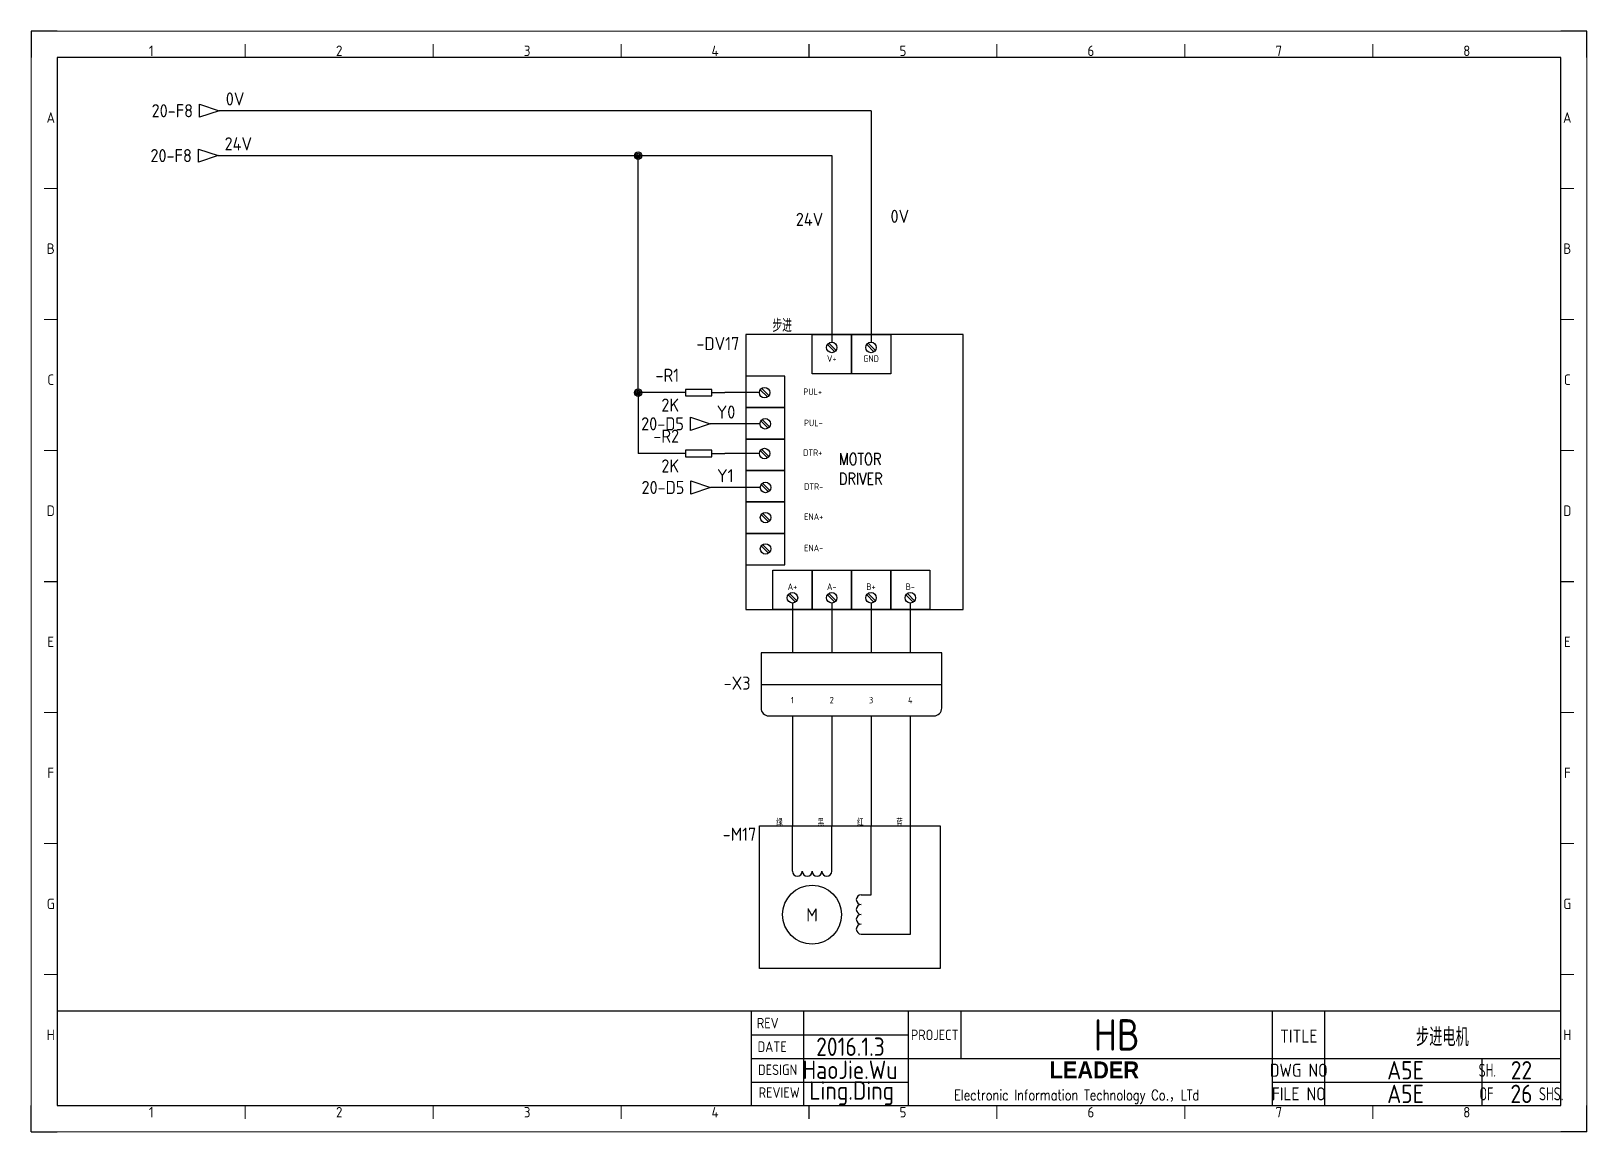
# Model space of a CAD drawing. Header units: millimetres. Extents: x -1699 to 15529, y -2130 to 61.
# Drawn here: x 12332 to 12926, y -2121 to -1701 of the extents above; entities that cross this region are included whole.
import ezdxf
from ezdxf.enums import TextEntityAlignment as Align

# ---------------------------------------------------------------- set-up
doc = ezdxf.new("R2010")
doc.units = ezdxf.units.MM
doc.header["$LTSCALE"] = 10
for name, color, linetype in [('AE_BOR', 1, 'Continuous'), ('DESC', 1, 'Continuous'), ('MISC', 2, 'Continuous'), ('SYMS', 7, 'Continuous'), ('TAGS', 51, 'Continuous'), ('TERMS', 123, 'Continuous'), ('WIRECOPY', 84, 'Continuous'), ('WIREREF_DEST', 61, 'Continuous'), ('XREF', 7, 'Continuous'), ('YEL_14_THHN', 7, 'Continuous'), ('图框_标题栏属性', 1, 'Continuous'), ('图框_标题栏文字', 6, 'Continuous')]:
    doc.layers.add(name, color=color, linetype=linetype)
doc.layers.add('步进2', color=7, linetype='Continuous', lineweight=25)
doc.styles.add('ACGBTS', font='ISOCP.SHX')
doc.styles.get("Standard").update_dxf_attribs({"font": 'simplex.shx', "width": 0.8, "height": 1.625, "bigfont": 'spec_bar.shx'})
doc.styles.add('WD_IEC', font='ISOCP2.shx', dxfattribs={"height": 4, "bigfont": 'gbcbig.shx'})
doc.styles.add('工程字', font='gbenor.shx', dxfattribs={"bigfont": 'gbcbig.shx'})

# ---------------------------------------------------------------- blocks, each defined once
blk = doc.blocks.new('Border')
for p, q in [((584, 410), (10, 410)), ((10, 410), (10, 10)), ((584, 10), (584, 410)), ((10, 10), (584, 10))]:
    blk.add_line(p, q)
at = {"layer": 'AE_BOR', "color": 1, "lineweight": 30}
for p, q in [((10, 420), (0, 420)), ((0, 420), (0, 410)), ((594, 420), (584, 420)), ((594, 410), (594, 420)), ((297, 410), (297, 415)), ((5, 210), (10, 210)), ((584, 210), (589, 210)), ((0, 0), (0, 10)), ((297, 5), (297, 10)), ((594, 0), (594, 10)), ((0, 0), (10, 0)), ((594, 0), (584, 0))]:
    blk.add_line(p, q, dxfattribs=at)
at = {"layer": 'AE_BOR', "color": 1, "lineweight": 15}
for p, q in [((0, 420), (594, 420)), ((0, 0), (0, 420)), ((594, 420), (594, 0)), ((81.75, 410), (81.75, 415)), ((153.5, 410), (153.5, 415)), ((225.25, 410), (225.25, 415)), ((368.75, 410), (368.75, 415)), ((440.5, 410), (440.5, 415)), ((512.25, 410), (512.25, 415)), ((10, 360), (5, 360)), ((589, 360), (584, 360)), ((10, 310), (5, 310)), ((589, 310), (584, 310)), ((10, 260), (5, 260)), ((589, 260), (584, 260)), ((10, 160), (5, 160)), ((589, 160), (584, 160)), ((10, 110), (5, 110)), ((589, 110), (584, 110)), ((10, 60), (5, 60)), ((589, 60), (584, 60)), ((81.75, 5), (81.75, 10)), ((153.5, 5), (153.5, 10)), ((225.25, 5), (225.25, 10)), ((368.75, 5), (368.75, 10)), ((440.5, 5), (440.5, 10)), ((512.25, 5), (512.25, 10)), ((594, 0), (0, 0))]:
    blk.add_line(p, q, dxfattribs=at)
at = {"layer": 'AE_BOR', "color": 1, "lineweight": 15, "style": 'ACGBTS'}
for s, p in [('1', (45.875, 412.5)), ('2', (117.625, 412.5)), ('3', (189.375, 412.5)), ('4', (261.125, 412.5)), ('5', (332.875, 412.5)), ('6', (404.625, 412.5)), ('7', (476.375, 412.5)), ('8', (548.125, 412.5)), ('A', (7.5, 387)), ('A', (586.5, 387)), ('B', (7.5, 337)), ('B', (586.5, 337)), ('C', (7.5, 287)), ('C', (586.5, 287)), ('D', (7.5, 237)), ('D', (586.5, 237)), ('E', (7.5, 187)), ('E', (586.5, 187)), ('F', (7.5, 137)), ('F', (586.5, 137)), ('G', (7.5, 87)), ('G', (586.5, 87)), ('H', (7.5, 37)), ('H', (586.5, 37)), ('1', (45.875, 7.5)), ('2', (117.625, 7.5)), ('3', (189.375, 7.5)), ('4', (261.125, 7.5)), ('5', (332.875, 7.5)), ('6', (404.625, 7.5)), ('7', (476.375, 7.5)), ('8', (548.125, 7.5))]:
    blk.add_text(s, height=4, dxfattribs=at).set_placement(p, align=Align.MIDDLE)
blk = doc.blocks.new('TITLE3')
for p, q in [((-309, 0), (-309, 36)), ((-289, 0), (-289, 36)), ((-249, 0), (-249, 36)), ((-249, 0), (-249, 36)), ((-249, 0), (-249, 36)), ((-229, 36), (-229, 27)), ((-110, 0), (-110, 36)), ((-90, 0), (-90, 36)), ((-309, 27), (-249, 27)), ((-229, 27), (-229, 18)), ((-309, 18), (-248.01, 18)), ((-249, 18), (0, 18)), ((-30, 0), (-30, 18)), ((-309, 9), (-249, 9)), ((-110, 9), (0, 9)), ((-289, 4.18), (-289, 4.18)), ((-289, 4.18), (-289, 4.18))]:
    blk.add_line(p, q)
blk.add_lwpolyline([(-309, 36), (-574, 36), (-574, 0), (-309, 0)], close=True)
blk.add_lwpolyline([(-309, 0), (0, 0), (0, 36), (-309, 36)])
at = {"insert": (-248.01, 16.87), "char_height": 5, "attachment_point": 1}
blk.add_mtext_dynamic_manual_height_columns('\\pi52.854;{\\fArial Black|b0|i0|c0|p34;\\H1.3x;LEADER\\Fsimplex,spec_bar|c134;\\H1.0769x; }\\P\\pi16.37;{\\H0.8x;Electronic Information Technology Co.\\fSimSun|b0|i0|c134|p2;，\\Fsimplex,spec_bar|c134;LTd}', width=138.0147, gutter_width=8.12, heights=[69.93], dxfattribs=at)
at = {"layer": '图框_标题栏属性', "style": '工程字'}
for tag, height, p in [('版本', 7, (-271.17, 31.5)), ('项目', 12, (-169.5, 27)), ('名称', 7, (-45.16, 26.53)), ('日期', 7, (-271.17, 22.5)), ('制图', 7, (-271.33, 13.69)), ('文件', 7, (-59.26, 13.5)), ('页数', 7, (-16.34, 13.5)), ('审核', 7, (-270.7, 4.72)), ('图号', 7, (-59.26, 4.5)), ('总数', 7, (-16.34, 4.5))]:
    blk.add_attdef(tag, text='', height=height, dxfattribs=at).set_placement(p, align=Align.MIDDLE)
at = {"layer": '图框_标题栏文字', "style": '工程字'}
for s, height, p in [('REV', 4, (-302.75, 31.5)), ('DATE', 4, (-301.08, 22.5)), ('PROJECT', 4, (-239, 27)), ('TITLE', 5, (-100, 26.53)), ('DESIGN', 4, (-299, 13.69)), ('DWG NO', 5, (-100, 13.5)), ('REVIEW', 4, (-298.37, 5.01)), ('FILE NO', 5, (-100, 4.5))]:
    blk.add_text(s, height=height, dxfattribs=at).set_placement(p, align=Align.MIDDLE_CENTER)
at = {"layer": '图框_标题栏文字', "style": '工程字', "width": 0.8}
for s, p in [('SH.            ', (-15, 13.5)), ('OF        SHS.', (-15, 4.5))]:
    blk.add_text(s, height=5, dxfattribs=at).set_placement(p, align=Align.MIDDLE_CENTER)
blk = doc.blocks.new('BUJINDRIVE')
for p, q in [((-1.65, -0.88), (1.12, -3.65)), ((-1.12, -0.35), (1.65, -3.12)), ((13.35, -0.88), (16.12, -3.65)), ((13.88, -0.35), (16.65, -3.12)), ((-26.77, -17.57), (-23.99, -20.35)), ((-27.3, -18.1), (-24.52, -20.88)), ((-26.53, -29.48), (-23.75, -32.25)), ((-27.06, -30.01), (-24.28, -32.79)), ((-27.3, -41.33), (-24.52, -44.11)), ((-26.77, -40.8), (-23.99, -43.58)), ((-26.93, -54.28), (-24.15, -57.06)), ((-26.4, -53.75), (-23.62, -56.53)), ((-26.4, -65.25), (-23.62, -68.03)), ((-26.93, -65.78), (-24.15, -68.56)), ((-26.4, -77.21), (-23.62, -79.99)), ((-17.85, -84.95), (-17.85, -72.95)), ((-26.93, -77.74), (-24.15, -80.52)), ((-32.85, -84.95), (-17.85, -84.95)), ((-16.65, -96.39), (-13.88, -99.17)), ((-16.12, -95.86), (-13.35, -98.64)), ((-1.65, -96.39), (1.12, -99.17)), ((-1.12, -95.86), (1.65, -98.64)), ((13.35, -96.39), (16.12, -99.17)), ((13.88, -95.86), (16.65, -98.64)), ((28.35, -96.39), (31.12, -99.17)), ((28.88, -95.86), (31.65, -98.64))]:
    blk.add_line(p, q)
for points in [[(-32.85, 2.89), (-32.85, -101.95), (50.24, -101.95), (50.24, 2.89)], [(-7.5, 2.89), (7.5, 2.89), (7.5, -12.11), (-7.5, -12.11)], [(7.5, 2.89), (22.5, 2.89), (22.5, -12.11), (7.5, -12.11)], [(-32.85, -24.95), (-17.85, -24.95), (-17.85, -12.95), (-32.85, -12.95)], [(-32.85, -36.95), (-17.85, -36.95), (-17.85, -24.95), (-32.85, -24.95)], [(-32.85, -48.95), (-17.85, -48.95), (-17.85, -36.95), (-32.85, -36.95)], [(-32.85, -60.95), (-17.85, -60.95), (-17.85, -48.95), (-32.85, -48.95)], [(-32.85, -72.95), (-17.85, -72.95), (-17.85, -60.95), (-32.85, -60.95)], [(-32.85, -84.95), (-17.85, -84.95), (-17.85, -72.95), (-32.85, -72.95)], [(-22.5, -86.95), (-7.5, -86.95), (-7.5, -101.95), (-22.5, -101.95)], [(-7.5, -86.95), (7.5, -86.95), (7.5, -101.95), (-7.5, -101.95)], [(7.5, -86.95), (22.5, -86.95), (22.5, -101.95), (7.5, -101.95)], [(22.5, -86.95), (37.5, -86.95), (37.5, -101.95), (22.5, -101.95)]]:
    blk.add_lwpolyline(points, close=True)
for centre in [(0, -2), (15, -2), (-25.64, -19.23), (-25.41, -31.13), (-25.64, -42.46), (-25.28, -55.41), (-25.28, -66.91), (-25.28, -78.87), (-15, -97.52), (0, -97.52), (15, -97.52), (30, -97.52)]:
    blk.add_circle(centre, 2)
at = {"insert": (2.75, -42.34), "char_height": 4.5, "attachment_point": 1}
blk.add_mtext_dynamic_manual_height_columns('MOTOR DRIVER', width=19.7866, gutter_width=8.12, heights=[0], dxfattribs=at)
at = {"style": 'WD_IEC'}
for tag, p in [('TAG1', (-35.29, -3.01)), ('INST', (-68.13, -6.3)), ('LOC', (-68.13, -11.55)), ('RATING1', (-68.13, -23.55)), ('XREF', (-68.13, -29.55)), ('DESC1', (-68.13, -35.33)), ('DESC2', (-68.13, -40.58)), ('DESC3', (-68.13, -45.83))]:
    blk.add_attdef(tag, text='', height=3.75, dxfattribs=at).set_placement(p, align=Align.RIGHT)
at = {"style": 'WD_IEC', "flags": 1}
for tag, p, height in [('X2TERM01', (0, 0), 0.32), ('X2TERM02', (15, 0), 0.32), ('MFG', (-92.47, -11.55), 2.25), ('CAT', (-92.47, -15.3), 2.25), ('X4TERM03', (-27.64, -19.23), 0.32), ('X4TERM04', (-27.41, -31.13), 0.32), ('ASSYCODE', (-95.09, -42.3), 1.5), ('FAMILY', (-95.09, -44.55), 1.5), ('CATDESC', (-95.09, -46.8), 1.5), ('X4TERM05', (-27.64, -42.46), 0.32), ('X4TERM06', (-27.28, -55.41), 0.32), ('X4TERM11', (-27.28, -66.91), 0.32), ('X4TERM12', (-27.28, -78.87), 0.32), ('X8TERM07', (-15, -99.52), 0.32), ('X8TERM08', (0, -99.52), 0.32), ('X8TERM09', (15, -99.52), 0.32), ('X8TERM10', (30, -99.52), 0.32)]:
    blk.add_attdef(tag, p, '', height=height, dxfattribs=at)
at = {"style": 'WD_IEC', "width": 0.8}
for tag, p in [('TERM01', (0, -5)), ('TERM02', (15, -5)), ('TERM03', (-12.12, -17.64)), ('TERM04', (-11.88, -29.55)), ('TERM05', (-12.12, -40.87)), ('TERM06', (-11.75, -53.82)), ('TERM11', (-11.75, -65.32)), ('TERM12', (-11.75, -77.28))]:
    blk.add_attdef(tag, text='', height=4, dxfattribs=at).set_placement(p, align=Align.TOP_CENTER)
for tag, p in [('TERM07', (-15, -94.52)), ('TERM08', (0, -94.52)), ('TERM09', (15, -94.52)), ('TERM10', (30, -94.52))]:
    blk.add_attdef(tag, text='', height=4, dxfattribs=at).set_placement(p, align=Align.CENTER)
blk = doc.blocks.new('BUJINDIANJI')
for p, q in [((12.61, -13.54), (12.61, 0)), ((27.61, -13.54), (27.61, 0)), ((42.61, -26.26), (42.61, 0)), ((57.61, -41.26), (57.61, 0)), ((12.61, -17.29), (12.61, -13.54)), ((27.61, -17.29), (27.61, -13.54)), ((38.86, -26.26), (42.61, -26.26)), ((38.86, -41.26), (57.61, -41.26))]:
    blk.add_line(p, q)
blk.add_lwpolyline([(0, 0), (69.05, 0), (69.05, -54.36), (0, -54.36)], close=True)
blk.add_circle((20.11, -33.84), 11.25)
for centre, start, end in [((14.48, -17.29), 180, 0), ((18.23, -17.29), 180, 0), ((21.98, -17.29), 180, 0), ((25.73, -17.29), 180, 0), ((38.86, -28.13), 90, 270), ((38.86, -31.88), 90, 270), ((38.86, -35.63), 90, 270), ((38.86, -39.38), 90, 270)]:
    blk.add_arc(centre, 1.88, start, end)
at = {"style": 'WD_IEC', "width": 0.8}
for tag, p in [('TERM01', (7.66, 0)), ('TERM02', (23.48, 0)), ('TERM03', (38.48, 0)), ('TERM04', (53.48, 0))]:
    blk.add_attdef(tag, text='', height=10, dxfattribs=at).set_placement(p, align=Align.CENTER)
at = {"style": 'WD_IEC', "flags": 1}
for tag, p, height in [('X2TERM01', (12.61, 0), 0.16), ('X2TERM02', (27.61, 0), 0.16), ('X2TERM03', (42.61, 0), 0.16), ('X2TERM04', (57.61, 0), 0.16), ('MFG', (-47.03, -3.12), 3), ('CAT', (-47.03, -8.12), 3), ('ASSYCODE', (-58.34, -24.12), 2), ('FAMILY', (-58.34, -27.12), 2), ('CATDESC', (-58.34, -30.12), 2)]:
    blk.add_attdef(tag, p, '', height=height, dxfattribs=at)
at = {"style": 'WD_IEC'}
for tag, p in [('INST', (-17.83, -5.62)), ('TAG1', (-1.2, -5.67)), ('LOC', (-17.83, -11.62)), ('RATING1', (-17.83, -25.72)), ('DESC1', (-17.83, -40.33)), ('DESC2', (-17.83, -46.33)), ('DESC3', (-17.83, -52.33))]:
    blk.add_attdef(tag, text='', height=5, dxfattribs=at).set_placement(p, align=Align.RIGHT)
at = {"lineweight": 15, "style": 'WD_IEC'}
blk.add_attdef('XREF', text='', height=5, dxfattribs=at).set_placement((-17.83, -34.33), align=Align.RIGHT)
at = {"style": 'WD_IEC'}
blk.add_attdef('M', text='', height=5, dxfattribs=at).set_placement((20.08, -36.45), align=Align.CENTER)
at = {"style": 'WD_IEC', "width": 0.9}
blk.add_attdef('WDTAGALT', text='', height=5, dxfattribs=at).set_placement((-17.83, -58.33), align=Align.RIGHT)
blk = doc.blocks.new('VCN1_1PJ_2A587')
at = {"layer": 'SYMS'}
for p, q in [((-12, 12), (-12, -9)), ((57, 12), (-12, 12)), ((57, -9), (57, 12)), ((-12, 0), (57, 0)), ((-9, -12), (54, -12))]:
    blk.add_line(p, q, dxfattribs=at)
for centre, start, end in [((-9, -9), 180, 270), ((54, -9), 270, 0)]:
    blk.add_arc(centre, 3, start, end, dxfattribs=at)
at = {"layer": 'SYMS', "linetype": 'Continuous', "style": 'WD_IEC', "width": 0.9, "flags": 8}
for tag, p in [('TERMDESC01J', (-2, 16)), ('TERMDESC02J', (13, 16)), ('TERMDESC03J', (28, 16)), ('TERMDESC04J', (43, 16))]:
    blk.add_attdef(tag, p, '', height=4, rotation=90, dxfattribs=at)
at = {"layer": 'SYMS', "style": 'WD_IEC'}
for tag, p in [('DESC1', (-16, 35.5)), ('DESC2', (-16, 28)), ('DESC3', (-16, 20.5)), ('INST', (-16, 13)), ('LOC', (-16, 5.5)), ('TAG1', (-16, -2)), ('XREF', (-16, -9.5))]:
    blk.add_attdef(tag, text='', height=5, dxfattribs=at).set_placement(p, align=Align.RIGHT)
at = {"layer": 'SYMS', "linetype": 'Continuous', "style": 'WD_IEC', "width": 0.9, "flags": 8}
for tag, p in [('X2WIRE01J', (2, 16)), ('X2WIRE02J', (17, 16)), ('X2WIRE03J', (32, 16)), ('X2WIRE04J', (47, 16))]:
    blk.add_attdef(tag, text='', height=4, rotation=90, dxfattribs=at).set_placement(p, align=Align.TOP_LEFT)
at = {"layer": 'SYMS', "style": 'WD_IEC', "flags": 1}
for tag, p in [('X2TERM01J', (0, 12)), ('X2TERM02J', (15, 12)), ('X2TERM03J', (30, 12)), ('X2TERM04J', (45, 12)), ('X8TERM01P', (0, -12)), ('X8TERM02P', (15, -12)), ('X8TERM03P', (30, -12)), ('X8TERM04P', (45, -12))]:
    blk.add_attdef(tag, p, '', height=0.02, dxfattribs=at)
at = {"layer": 'SYMS', "color": 7, "style": 'WD_IEC'}
for tag, p in [('X2_TINY_DOT_DONT_REMOVE_01J', (0, 12)), ('X2_TINY_DOT_DONT_REMOVE_02J', (15, 12)), ('X2_TINY_DOT_DONT_REMOVE_03J', (30, 12)), ('X2_TINY_DOT_DONT_REMOVE_04J', (45, 12)), ('X8_TINY_DOT_DONT_REMOVE_01P', (0, -12)), ('X8_TINY_DOT_DONT_REMOVE_02P', (15, -12)), ('X8_TINY_DOT_DONT_REMOVE_03P', (30, -12)), ('X8_TINY_DOT_DONT_REMOVE_04P', (45, -12))]:
    blk.add_attdef(tag, p, '', height=0.0002, dxfattribs=at)
at = {"layer": 'SYMS', "linetype": 'Continuous', "style": 'WD_IEC', "width": 0.9}
for tag, flags, p in [('TERM01J', 9, (0, 6)), ('TERM02J', 9, (15, 6)), ('TERM03J', 9, (30, 6)), ('TERM04J', 9, (45, 6)), ('TERM01P', 8, (0, -6)), ('TERM02P', 8, (15, -6)), ('TERM03P', 8, (30, -6)), ('TERM04P', 8, (45, -6))]:
    blk.add_attdef(tag, text='', height=4, dxfattribs=dict(at, flags=flags)).set_placement(p, align=Align.MIDDLE_CENTER)
at = {"layer": 'SYMS', "style": 'WD_IEC', "width": 0.9}
for tag, p, flags in [('X1LINK', (61, 0), 1), ('ACE_FLAG', (-2.74, -6.39), 9), ('WDBLKNAM', (-2.59, -3.41), 9), ('GENDER', (-2.3, -9.45), 9), ('FAMILY', (6.31, -7.47), 9)]:
    blk.add_attdef(tag, p, '', height=1, dxfattribs=dict(at, flags=flags))
at = {"layer": 'SYMS', "linetype": 'Continuous', "style": 'WD_IEC', "width": 0.9, "flags": 9}
for tag, p in [('ASSYCODE', (5.96, -9.77)), ('MFG', (6.46, -12.65)), ('CAT', (6.4, -15.35)), ('CATDESC', (6.4, -18.04))]:
    blk.add_attdef(tag, p, '', height=2, dxfattribs=at)
at = {"layer": 'SYMS', "linetype": 'Continuous', "style": 'WD_IEC', "width": 0.9, "flags": 8}
for tag, p in [('TERMDESC01P', (-2, -16)), ('TERMDESC02P', (13, -16)), ('TERMDESC03P', (28, -16)), ('TERMDESC04P', (43, -16))]:
    blk.add_attdef(tag, text='', height=4, rotation=90, dxfattribs=at).set_placement(p, align=Align.RIGHT)
for tag, p in [('X8WIRE01P', (2, -16)), ('X8WIRE02P', (17, -16)), ('X8WIRE03P', (32, -16)), ('X8WIRE04P', (47, -16))]:
    blk.add_attdef(tag, text='', height=4, rotation=90, dxfattribs=at).set_placement(p, align=Align.TOP_RIGHT)
blk = doc.blocks.new('WD_WCV')
at = {"linetype": 'Continuous', "style": 'WD_IEC', "width": 0.8}
blk.add_attdef('WIRECOPY', text='', height=2.5, dxfattribs=at).set_placement((-1.6, 0), align=Align.MIDDLE_RIGHT)
blk = doc.blocks.new('HRE1B')
for p, q in [((-5, 0), (-10, 0)), ((5, 0), (10, 0))]:
    blk.add_line(p, q)
blk.add_lwpolyline([(-5, -1.25), (5, -1.25), (5, 1.25), (-5, 1.25)], close=True)
at = {"style": 'WD_IEC'}
for tag, p in [('INST', (-7.5, 11.12)), ('TAG1', (-7.5, 4.12)), ('LOC', (-7.5, 7.62)), ('DESC1', (-7.5, -7.25)), ('DESC3', (-7.5, -14.25)), ('DESC2', (-7.5, -10.75))]:
    blk.add_attdef(tag, text='', height=2.5, dxfattribs=at).set_placement(p, align=Align.RIGHT)
for tag, p, height, flags in [('MFG', (7.42, 12.12), 1.5, 9), ('CAT', (7.42, 9.62), 1.5, 9), ('X4TERM01', (-10, 0), 0.32, 1), ('TERM01', (-10, 1), 2, 8), ('X1TERM02', (10, 0), 0.32, 1), ('ASSYCODE', (6, -2.75), 1, 1), ('FAMILY', (6, -4.25), 1, 1), ('CATDESC', (6, -5.75), 1, 1)]:
    blk.add_attdef(tag, p, '', height=height, dxfattribs=dict(at, flags=flags))
blk.add_attdef('RATING1', (-2.58, 4.12), '', height=2.5, dxfattribs=at)
at = {"style": 'WD_IEC', "flags": 8}
blk.add_attdef('TERM02', text='', height=2, dxfattribs=at).set_placement((10, 1), align=Align.RIGHT)
blk = doc.blocks.new('HA1D3')
blk.add_lwpolyline([(0, 0), (-3.75, -1.25), (-3.75, 1.25)], close=True)
at = {"style": 'WD_IEC'}
for tag, p, height, flags in [('WIRENO', (1.25, 1), 2.5, 8), ('X1TERM01', (0, 0), 0.32, 1)]:
    blk.add_attdef(tag, p, '', height=height, dxfattribs=dict(at, flags=flags))
blk.add_attdef('XREF', text='', height=2.5, dxfattribs=at).set_placement((-5, 0), align=Align.MIDDLE_RIGHT)
at = {"style": 'WD_IEC', "flags": 1}
blk.add_attdef('SIGCODE', text='', height=1, dxfattribs=at).set_placement((-2.5, 1.8), align=Align.RIGHT)
at = {"style": 'WD_IEC'}
blk.add_attdef('DESC1', text='', height=2.5, dxfattribs=at).set_placement((1.25, -1), align=Align.TOP_LEFT)
blk = doc.blocks.new('WDDOT')
for radius in [0.72, 0.449, 0.223]:
    blk.add_circle((0, 0), radius)

msp = doc.modelspace()

# ---------------------------------------------------------------- linework, layer by layer
at = {"layer": 'YEL_14_THHN'}
for p, q in [((12652.98, -1731.77), (12404.09, -1731.77)), ((12652.98, -1731.77), (12652.95, -1820.1)), ((12403.64, -1748.89), (12637.95, -1748.89)), ((12564.04, -1839.33), (12564.04, -1748.89)), ((12637.95, -1748.89), (12637.95, -1820.1)), ((12564.04, -1839.33), (12564.04, -1862.56)), ((12577.17, -1839.33), (12564.04, -1839.33)), ((12610.31, -1839.33), (12597.17, -1839.33)), ((12610.55, -1851.23), (12591.52, -1851.23)), ((12577.17, -1862.56), (12564.04, -1862.56)), ((12610.31, -1862.56), (12597.17, -1862.56)), ((12610.68, -1875.51), (12591.67, -1875.51))]:
    msp.add_line(p, q, dxfattribs=at)
at = {"layer": '步进2'}
for p, q in [((12622.95, -1919.62), (12622.95, -1938.67)), ((12637.95, -1919.62), (12637.95, -1938.67)), ((12652.95, -1919.62), (12652.95, -1938.67)), ((12667.95, -1919.62), (12667.95, -1938.67)), ((12622.95, -1962.67), (12622.95, -2004.66)), ((12637.95, -1962.67), (12637.95, -2004.66)), ((12652.95, -1962.67), (12652.95, -2004.66)), ((12667.95, -1962.67), (12667.95, -2004.66))]:
    msp.add_line(p, q, dxfattribs=at)

# ---------------------------------------------------------------- block references
ref = msp.add_blockref('TITLE3', (12916.27, -2111.39))
ref.add_attrib('总数', '26', dxfattribs={"layer": '图框_标题栏属性', "height": 7, "style": '工程字'}).set_placement((12901.27, -2106.89), align=Align.MIDDLE)
ref.add_attrib('页数', '22', dxfattribs={"layer": '图框_标题栏属性', "height": 7, "style": '工程字'}).set_placement((12901.27, -2097.89), align=Align.MIDDLE)
ref.add_attrib('文件', 'A5E', dxfattribs={"layer": '图框_标题栏属性', "height": 7, "style": '工程字'}).set_placement((12857.01, -2097.89), align=Align.MIDDLE)
ref.add_attrib('图号', 'A5E', dxfattribs={"layer": '图框_标题栏属性', "height": 7, "style": '工程字'}).set_placement((12857.01, -2106.89), align=Align.MIDDLE)
ref.add_attrib('名称', '步进电机', dxfattribs={"layer": '图框_标题栏属性', "height": 7, "style": '工程字'}).set_placement((12871.1, -2084.86), align=Align.MIDDLE)
ref.add_attrib('项目', 'HB', dxfattribs={"layer": '图框_标题栏属性', "height": 12, "style": '工程字'}).set_placement((12746.77, -2084.39), align=Align.MIDDLE)
ref.add_attrib('审核', 'Ling.Ding', dxfattribs={"layer": '图框_标题栏属性', "height": 7, "style": '工程字'}).set_placement((12645.56, -2106.67), align=Align.MIDDLE)
ref.add_attrib('制图', 'HaoJie.Wu', dxfattribs={"layer": '图框_标题栏属性', "height": 7, "style": '工程字'}).set_placement((12644.94, -2097.7), align=Align.MIDDLE)
ref.add_attrib('日期', '2016.1.3', dxfattribs={"layer": '图框_标题栏属性', "height": 7, "style": '工程字'}).set_placement((12645.1, -2088.89), align=Align.MIDDLE)
at = {"layer": 'AE_BOR'}
msp.add_blockref('Border', (12332.27, -2121.39), dxfattribs=at)
at = {"layer": 'SYMS'}
ref = msp.add_blockref('HA1D3', (12404.09, -1731.77), dxfattribs=dict(at, xscale=2, yscale=2, zscale=2))
ref.add_attrib('XREF', '20-F8', dxfattribs={"layer": 'XREF', "height": 5, "style": 'WD_IEC'}).set_placement((12394.09, -1731.77), align=Align.MIDDLE_RIGHT)
ref.add_attrib('WIRENO', '0V', (12406.59, -1729.77), dxfattribs={"layer": 'WIREREF_DEST', "height": 5, "style": 'WD_IEC', "flags": 8})
ref = msp.add_blockref('HA1D3', (12403.64, -1748.89), dxfattribs=dict(at, xscale=2, yscale=2, zscale=2))
ref.add_attrib('XREF', '20-F8', dxfattribs={"layer": 'XREF', "height": 5, "style": 'WD_IEC'}).set_placement((12393.64, -1748.89), align=Align.MIDDLE_RIGHT)
ref.add_attrib('WIRENO', '24V', (12406.14, -1746.89), dxfattribs={"layer": 'WIREREF_DEST', "height": 5, "style": 'WD_IEC', "flags": 8})
at = {"layer": 'SYMS', "xscale": 2, "yscale": 2, "zscale": 2}
for p in [(12564.04, -1748.89), (12564.04, -1839.33)]:
    msp.add_blockref('WDDOT', p, dxfattribs=at)
at = {"layer": 'SYMS'}
ref = msp.add_blockref('HRE1B', (12587.17, -1839.33), dxfattribs=at)
ref.add_attrib('DESC1', '2K', dxfattribs={"layer": 'DESC', "height": 5, "style": 'WD_IEC'}).set_placement((12579.67, -1846.58), align=Align.RIGHT)
ref.add_attrib('TAG1', '-R1', dxfattribs={"layer": 'TAGS', "height": 5, "style": 'WD_IEC'}).set_placement((12579.67, -1835.2), align=Align.RIGHT)
ref = msp.add_blockref('HA1D3', (12591.52, -1851.23), dxfattribs=dict(at, xscale=2, yscale=2, zscale=2))
ref.add_attrib('XREF', '20-D5', dxfattribs={"layer": 'XREF', "height": 5, "style": 'WD_IEC'}).set_placement((12581.52, -1851.23), align=Align.MIDDLE_RIGHT)
ref.add_attrib('WIRENO', 'Y0', (12594.02, -1849.23), dxfattribs={"layer": 'WIREREF_DEST', "height": 5, "style": 'WD_IEC', "flags": 8})
ref = msp.add_blockref('HRE1B', (12587.17, -1862.56), dxfattribs=at)
ref.add_attrib('DESC1', '2K', dxfattribs={"layer": 'DESC', "height": 5, "style": 'WD_IEC'}).set_placement((12579.67, -1869.81), align=Align.RIGHT)
ref.add_attrib('TAG1', '-R2', dxfattribs={"layer": 'TAGS', "height": 5, "style": 'WD_IEC'}).set_placement((12579.67, -1858.43), align=Align.RIGHT)
ref = msp.add_blockref('HA1D3', (12591.67, -1875.51), dxfattribs=dict(at, xscale=2, yscale=2, zscale=2))
ref.add_attrib('XREF', '20-D5', dxfattribs={"layer": 'XREF', "height": 5, "style": 'WD_IEC'}).set_placement((12581.67, -1875.51), align=Align.MIDDLE_RIGHT)
ref.add_attrib('WIRENO', 'Y1', (12594.17, -1873.51), dxfattribs={"layer": 'WIREREF_DEST', "height": 5, "style": 'WD_IEC', "flags": 8})
at = {"layer": '步进2'}
ref = msp.add_blockref('WD_WCV', (12652.96, -1773.22), dxfattribs=dict(at, xscale=2, yscale=2, zscale=2))
ref.add_attrib('WIRECOPY', '0V', dxfattribs={"layer": 'WIRECOPY', "linetype": 'Continuous', "height": 5, "style": 'WD_IEC'}).set_placement((12667.51, -1772.05), align=Align.MIDDLE_RIGHT)
ref = msp.add_blockref('WD_WCV', (12637.92, -1773.22), dxfattribs=dict(at, xscale=2, yscale=2, zscale=2))
ref.add_attrib('WIRECOPY', '24V', dxfattribs={"layer": 'WIRECOPY', "linetype": 'Continuous', "height": 5, "style": 'WD_IEC'}).set_placement((12634.72, -1773.22), align=Align.MIDDLE_RIGHT)
ref = msp.add_blockref('BUJINDRIVE', (12637.95, -1820.1), dxfattribs=at)
ref.add_attrib('DESC1', '步进', dxfattribs={"layer": 'DESC', "height": 5, "style": 'WD_IEC'}).set_placement((12622.77, -1816.21), align=Align.RIGHT)
ref.add_attrib('TAG1', '-DV17', dxfattribs={"layer": 'TAGS', "height": 5, "style": 'WD_IEC'}).set_placement((12602.66, -1823.11), align=Align.RIGHT)
ref.add_attrib('TERM01', 'V+', dxfattribs={"layer": 'TERMS', "height": 2.5, "style": 'WD_IEC'}).set_placement((12637.95, -1825.1), align=Align.TOP_CENTER)
ref.add_attrib('TERM02', 'GND', dxfattribs={"layer": 'TERMS', "height": 2.5, "style": 'WD_IEC'}).set_placement((12652.95, -1825.1), align=Align.TOP_CENTER)
ref.add_attrib('TERM03', 'PUL+', dxfattribs={"layer": 'TERMS', "height": 2.5, "style": 'WD_IEC'}).set_placement((12630.69, -1837.74), align=Align.TOP_CENTER)
ref.add_attrib('TERM04', 'PUL-', dxfattribs={"layer": 'TERMS', "height": 2.5, "style": 'WD_IEC'}).set_placement((12630.93, -1849.65), align=Align.TOP_CENTER)
ref.add_attrib('TERM05', 'DTR+', dxfattribs={"layer": 'TERMS', "height": 2.5, "style": 'WD_IEC'}).set_placement((12630.69, -1860.97), align=Align.TOP_CENTER)
ref.add_attrib('TERM06', 'DTR-', dxfattribs={"layer": 'TERMS', "height": 2.5, "style": 'WD_IEC'}).set_placement((12631.06, -1873.92), align=Align.TOP_CENTER)
ref.add_attrib('TERM07', 'A+', dxfattribs={"layer": 'TERMS', "height": 2.5, "style": 'WD_IEC'}).set_placement((12622.95, -1914.62), align=Align.CENTER)
ref.add_attrib('TERM08', 'A-', dxfattribs={"layer": 'TERMS', "height": 2.5, "style": 'WD_IEC'}).set_placement((12637.95, -1914.62), align=Align.CENTER)
ref.add_attrib('TERM09', 'B+', dxfattribs={"layer": 'TERMS', "height": 2.5, "style": 'WD_IEC'}).set_placement((12652.95, -1914.62), align=Align.CENTER)
ref.add_attrib('TERM10', 'B-', dxfattribs={"layer": 'TERMS', "height": 2.5, "style": 'WD_IEC'}).set_placement((12667.95, -1914.62), align=Align.CENTER)
ref.add_attrib('TERM11', 'ENA+', dxfattribs={"layer": 'TERMS', "height": 2.5, "style": 'WD_IEC'}).set_placement((12631.06, -1885.42), align=Align.TOP_CENTER)
ref.add_attrib('TERM12', 'ENA-', dxfattribs={"layer": 'TERMS', "height": 2.5, "style": 'WD_IEC'}).set_placement((12631.06, -1897.38), align=Align.TOP_CENTER)
ref = msp.add_blockref('VCN1_1PJ_2A587', (12622.95, -1950.67), dxfattribs=at)
ref.add_attrib('TAG1', '-X3', dxfattribs={"layer": 'TAGS', "height": 5, "style": 'WD_IEC'}).set_placement((12606.95, -1952.67), align=Align.RIGHT)
ref.add_attrib('X8_TINY_DOT_DONT_REMOVE_01P', '.', (12622.95, -1962.67), dxfattribs={"layer": 'MISC', "color": 7, "height": 0.0002, "style": 'WD_IEC'})
ref.add_attrib('X2_TINY_DOT_DONT_REMOVE_01J', '.', (12622.95, -1938.67), dxfattribs={"layer": 'MISC', "color": 7, "height": 0.0002, "style": 'WD_IEC'})
ref.add_attrib('TERM01P', '1', dxfattribs={"layer": 'TERMS', "linetype": 'Continuous', "height": 2.5, "style": 'WD_IEC', "flags": 8}).set_placement((12622.95, -1956.67), align=Align.MIDDLE_CENTER)
ref.add_attrib('X8_TINY_DOT_DONT_REMOVE_02P', '.', (12637.95, -1962.67), dxfattribs={"layer": 'MISC', "color": 7, "height": 0.0002, "style": 'WD_IEC'})
ref.add_attrib('X2_TINY_DOT_DONT_REMOVE_02J', '.', (12637.95, -1938.67), dxfattribs={"layer": 'MISC', "color": 7, "height": 0.0002, "style": 'WD_IEC'})
ref.add_attrib('TERM02P', '2', dxfattribs={"layer": 'TERMS', "linetype": 'Continuous', "height": 2.5, "style": 'WD_IEC', "flags": 8}).set_placement((12637.95, -1956.67), align=Align.MIDDLE_CENTER)
ref.add_attrib('X8_TINY_DOT_DONT_REMOVE_03P', '.', (12652.95, -1962.67), dxfattribs={"layer": 'MISC', "color": 7, "height": 0.0002, "style": 'WD_IEC'})
ref.add_attrib('X2_TINY_DOT_DONT_REMOVE_03J', '.', (12652.95, -1938.67), dxfattribs={"layer": 'MISC', "color": 7, "height": 0.0002, "style": 'WD_IEC'})
ref.add_attrib('TERM03P', '3', dxfattribs={"layer": 'TERMS', "linetype": 'Continuous', "height": 2.5, "style": 'WD_IEC', "flags": 8}).set_placement((12652.95, -1956.67), align=Align.MIDDLE_CENTER)
ref.add_attrib('X8_TINY_DOT_DONT_REMOVE_04P', '.', (12667.95, -1962.67), dxfattribs={"layer": 'MISC', "color": 7, "height": 0.0002, "style": 'WD_IEC'})
ref.add_attrib('X2_TINY_DOT_DONT_REMOVE_04J', '.', (12667.95, -1938.67), dxfattribs={"layer": 'MISC', "color": 7, "height": 0.0002, "style": 'WD_IEC'})
ref.add_attrib('TERM04P', '4', dxfattribs={"layer": 'TERMS', "linetype": 'Continuous', "height": 2.5, "style": 'WD_IEC', "flags": 8}).set_placement((12667.95, -1956.67), align=Align.MIDDLE_CENTER)
ref = msp.add_blockref('BUJINDIANJI', (12610.35, -2004.66), dxfattribs=at)
ref.add_attrib('M', 'M', dxfattribs={"layer": 'MISC', "height": 5, "style": 'WD_IEC'}).set_placement((12630.43, -2041.11), align=Align.CENTER)
ref.add_attrib('TAG1', '-M17', dxfattribs={"layer": 'TAGS', "height": 5, "style": 'WD_IEC'}).set_placement((12609.14, -2010.33), align=Align.RIGHT)
ref.add_attrib('TERM01', '绿', dxfattribs={"layer": 'TERMS', "height": 2.5, "style": 'WD_IEC'}).set_placement((12618, -2004.66), align=Align.CENTER)
ref.add_attrib('TERM02', '黑', dxfattribs={"layer": 'TERMS', "height": 2.5, "style": 'WD_IEC'}).set_placement((12633.82, -2004.66), align=Align.CENTER)
ref.add_attrib('TERM03', '红', dxfattribs={"layer": 'TERMS', "height": 2.5, "style": 'WD_IEC'}).set_placement((12648.82, -2004.66), align=Align.CENTER)
ref.add_attrib('TERM04', '蓝', dxfattribs={"layer": 'TERMS', "height": 2.5, "style": 'WD_IEC'}).set_placement((12663.82, -2004.66), align=Align.CENTER)

doc.saveas('drawing.dxf')
